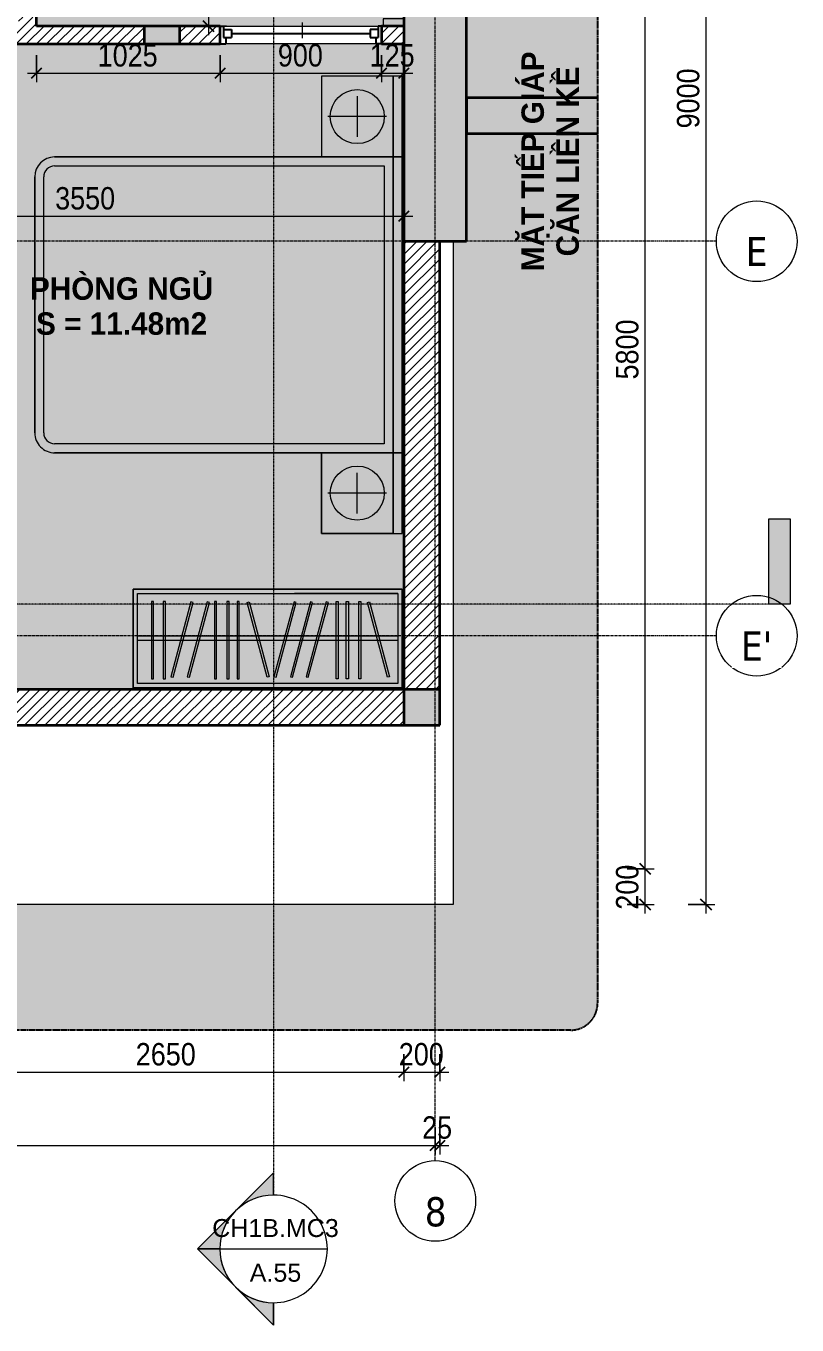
# Model space of a CAD drawing. Header units: millimetres. Extents: x 66631 to 260610, y 416 to 78637.
# Drawn here: x 75069 to 79372, y 33193 to 40437 of the extents above; entities that cross this region are included whole.
import ezdxf

# ---------------------------------------------------------------- set-up
doc = ezdxf.new("R2010")
doc.units = ezdxf.units.MM
for name, pattern in [('Dash - Tight', [4.5, 3, -1.5]), ('Dash Dot 3_16_', [7.9375, 4.7625, -1.5875, 0, -1.5875]), ('Grid Line', [22.225, 12.7, -3.175, 3.175, -3.175]), ('Hidden', [7.14375, 4.7625, -2.38125])]:
    doc.linetypes.add(name, pattern=pattern)
for name, color, linetype, lineweight in [('0-1', 7, 'Continuous', 5), ('A-ANNO-DIMS', 211, 'Continuous', 9), ('A-ANNO-DIMS-50', 211, 'Continuous', 9), ('A-DETL-GENF-1', 7, 'Continuous', 18), ('A-DETL-GENF-3', 92, 'Dash - Tight', 18), ('A-DETL-GENF-4', 92, 'Hidden', 25), ('A-DETL-GENF-5', 9, 'Continuous', 18), ('A-DETL-MEDM', 33, 'Continuous', 35), ('A-DETL-THIN', 151, 'Continuous', 18), ('A-FLOR', 192, 'Continuous', 18), ('A-GLAZ-1', 253, 'Continuous', 18), ('A-GLAZ-2', 10, 'Continuous', 25), ('A-GLAZ-IDEN', 152, 'Continuous', 9), ('A-WALL-2', 250, 'Continuous', 35), ('A-WALL-3', 7, 'Continuous', 18), ('A-WALL-5', 113, 'Continuous', 35), ('A-WALL-PATT-1', 9, 'Continuous', 18), ('A-WALL-PATT-2', 111, 'Continuous', 18), ('G-ANNO-SYMB', 111, 'Continuous', 9), ('G-ANNO-SYMB-1', 111, 'Dash Dot 3_16_', 18), ('G-ANNO-TEXT-1', 7, 'Continuous', 9), ('G-IMPT', 8, 'Continuous', 18), ('I-FURN-1', 253, 'Continuous', 18), ('M-EQPM', 50, 'Continuous', 18), ('S-COLS', 52, 'Continuous', 18), ('S-GRID-1', 1, 'Grid Line', 9), ('S-GRID-IDEN', 1, 'Continuous', 9)]:
    doc.layers.add(name, color=color, linetype=linetype, lineweight=lineweight)
doc.layers.add('A-DETL-GENF-2', color=7, linetype='Continuous', lineweight=18, transparency=0.2)
doc.styles.add('Arial', font='arial.ttf', dxfattribs={"height": 100})
doc.styles.add('Arial_B', font='arialbd.ttf', dxfattribs={"width": 0.95, "height": 125})
doc.styles.add('Tahoma_B', font='tahomabd.ttf', dxfattribs={"height": 162.5})
doc.styles.add('UTM Avo', font='', dxfattribs={"width": 0.9, "height": 125})
doc.styles.get('UTM Avo').set_extended_font_data('UTM Avo')
doc.dimstyles.new('1_Dim_chi_tiet_2_5', dxfattribs={"dimscale": 304.8, "dimtxt": 124.912619, "dimasz": 0.19685, "dimexe": 0.164042, "dimexo": 0.0625, "dimgap": 0.016404, "dimtad": 1, "dimdec": 0, "dimrnd": 5, "dimzin": 0, "dimdsep": 46, "dimtxsty": 'UTM Avo', "dimblk1": 'OBLIQUE', "dimblk2": 'OBLIQUE', "dimsah": 1, "dimcen": 0.09, "dimdle": 0.164042, "dimazin": 0, "dimtfac": 1, "dimtdec": 4, "dimtix": 1, "dimtmove": 0, "dimatfit": 3, "dimfxl": 0.328084, "dimfxlon": 1, "dimtvp": 1, "dimtolj": 1, "dimtzin": 0, "dimarcsym": 2})
pattern_1 = [(45, (0, 0), (-28.284271, 28.284271), [])]

# ---------------------------------------------------------------- blocks, each defined once
blk = doc.blocks.new('NCV_TKTC_KET CAU_rvt-1-TKCS_CĂN HỘ LOẠI 1B - MẶT BẰNG')
at = {"layer": 'S-COLS'}
for p, q in [((77527.6, 40037.4), (77527.6, 40536.9)), ((77527.6, 39236.9), (77527.6, 39837.4)), ((77377.6, 39236.9), (77452.6, 39236.9)), ((77452.6, 39236.9), (77527.6, 39236.9))]:
    blk.add_line(p, q, dxfattribs=at)
blk = doc.blocks.new('M_Fixed - 900 x 1400-553070-TKCS_CĂN HỘ LOẠI 1B - MẶT BẰNG')
at = {"layer": 'A-GLAZ-2'}
for p, q in [((-450, 63), (-431, 63)), ((-431, 63), (-431, 0)), ((-431, 44), (-387, 44)), ((-387, 44), (-387, 0)), ((-387, 22), (387, 22)), ((387, 44), (387, 0)), ((431, 44), (387, 44)), ((431, 63), (431, 0)), ((448.9, 63), (431, 63)), ((-450, -37), (-418, -37)), ((-431, 0), (-387, 0)), ((-418, 0), (-418, -37)), ((387, 0), (431, 0)), ((418, 0), (418, -37)), ((450, -37), (418, -37))]:
    blk.add_line(p, q, dxfattribs=at)
blk = doc.blocks.new('GIUONG NGU-2TAB-1600x2000 - GIUONG NGU-2TAB-1600x2000-842839-TKCS_CĂN HỘ LOẠI 1B - MẶT BẰNG')
at = {"layer": 'I-FURN-1'}
for p, q in [((458.5, 0), (8.5, 0)), ((8.5, 0), (8.5, -50)), ((458.5, -50), (458.5, 0)), ((2108.2, 0), (458.5, 0)), ((458.5, 0), (458.5, -50)), ((458.5, 0), (2108.2, 0)), ((2108.2, -50), (2108.2, 0)), ((458.5, -50), (8.5, -50)), ((8.5, -50), (8.5, -450.3)), ((8.5, -50), (458.5, -50)), ((458.5, -50), (8.5, -50)), ((8.5, -50), (8.5, -450.3)), ((458.5, -450.3), (458.5, -50)), ((2108.2, -50), (458.5, -50)), ((458.5, -50), (458.5, -1938.9)), ((458.5, -50), (2108.2, -50)), ((458.5, -1938.9), (458.5, -50)), ((458.5, -450.3), (458.5, -50)), ((458.5, -50), (2108.2, -50)), ((2558.2, 0), (2108.2, 0)), ((2108.2, 0), (2108.2, -50)), ((2558.2, -50), (2108.2, -50)), ((2108.2, -50), (2108.2, -450.3)), ((2108.2, -1938.9), (2108.2, -50)), ((2108.2, -50), (2558.2, -50)), ((2108.2, -50), (2558.2, -50)), ((2108.2, -450.3), (2108.2, -50)), ((2108.2, -50), (2108.2, -1938.9)), ((2558.2, -50), (2558.2, 0)), ((2558.2, -450.3), (2558.2, -50)), ((2558.2, -50), (2558.2, -450.3)), ((233.5, -86.8), (233.5, -413.5)), ((508.5, -100), (2058.2, -100)), ((508.5, -1938.9), (508.5, -100)), ((2058.2, -100), (2058.2, -1938.9)), ((2333.2, -86.8), (2333.2, -413.5)), ((120.2, -250.2), (346.8, -250.2)), ((2446.5, -250.2), (2219.8, -250.2)), ((8.5, -450.3), (458.5, -450.3)), ((8.5, -450.3), (458.5, -450.3)), ((2108.2, -450.3), (2558.2, -450.3)), ((2558.2, -450.3), (2108.2, -450.3)), ((1997.1, -2000), (569.6, -2000)), ((569.6, -2050), (1997.1, -2050)), ((1997.1, -2050), (569.6, -2050))]:
    blk.add_line(p, q, dxfattribs=at)
for centre in [(233.5, -250.2), (2333.2, -250.2)]:
    blk.add_circle(centre, 150.7, dxfattribs=at)
for centre, radius, start, end in [((569.6, -1938.9), 111.1, 180, 270), ((569.6, -1938.9), 111.1, 180, 270), ((569.6, -1938.9), 61.1, 180, 270), ((1997.1, -1938.9), 111.1, 270, 360), ((1997.1, -1938.9), 61.1, 270, 0), ((1997.1, -1938.9), 111.1, 270, 0)]:
    blk.add_arc(centre, radius, start, end, dxfattribs=at)
blk = doc.blocks.new('TU QUAN AO-SUITE ROOM_3 - TU QUAN AO-SUITE ROOM_3-842841-TKCS_CĂN HỘ LOẠI 1B - MẶT BẰNG')
at = {"layer": 'I-FURN-1'}
for p, q in [((0, 0), (-550, 0)), ((-550, 0), (-550, -1500)), ((-550, -1500), (-550, 0)), ((-550, 0), (0, 0)), ((0, -1500), (0, 0)), ((0, 0), (0, -1500)), ((-550, -24), (-550, -576)), ((-526, -24), (-24, -24)), ((-526, -1476), (-526, -24)), ((-526, -24), (-526, -600)), ((-478.3, -181.1), (-61.3, -69.4)), ((-287, -24), (-287, -576)), ((-263, -24), (-263, -576)), ((-61.3, -69.4), (-58.2, -80.9)), ((-24, -24), (-24, -1476)), ((-58.2, -80.9), (-475.2, -192.7)), ((-475.2, -192.7), (-478.3, -181.1)), ((-480.1, -229.7), (-50.1, -229.7)), ((-480.1, -241.7), (-480.1, -229.7)), ((-50.1, -241.7), (-480.1, -241.7)), ((-50.1, -229.7), (-50.1, -241.7)), ((-480.1, -299.2), (-50.1, -299.2)), ((-480.1, -311.2), (-480.1, -299.2)), ((-50.1, -311.2), (-480.1, -311.2)), ((-480.1, -356.4), (-50.1, -356.4)), ((-480.1, -368.4), (-480.1, -356.4)), ((-50.1, -299.2), (-50.1, -311.2)), ((-50.1, -356.4), (-50.1, -368.4)), ((-50.1, -368.4), (-480.1, -368.4)), ((-475.2, -411.5), (-478.3, -423.1)), ((-478.3, -423.1), (-61.3, -534.9)), ((-58.2, -523.3), (-475.2, -411.5)), ((-475.2, -500.3), (-478.3, -511.9)), ((-58.2, -612.1), (-475.2, -500.3)), ((-478.3, -511.9), (-61.3, -623.6)), ((-287, -576), (-287, -1476)), ((-263, -576), (-263, -1476)), ((-61.3, -534.9), (-58.2, -523.3)), ((-526, -1476), (-526, -600)), ((-475.2, -591.5), (-478.3, -603.1)), ((-478.3, -603.1), (-61.3, -714.9)), ((-58.2, -703.3), (-475.2, -591.5)), ((-61.3, -623.6), (-58.2, -612.1)), ((-61.3, -714.9), (-58.2, -703.3)), ((-478.3, -853.9), (-61.3, -742.1)), ((-58.2, -753.7), (-475.2, -865.5)), ((-61.3, -742.1), (-58.2, -753.7)), ((-475.2, -865.5), (-478.3, -853.9)), ((-480.1, -908.6), (-480.1, -920.6)), ((-480.1, -908.6), (-480.1, -920.6)), ((-50.1, -908.6), (-480.1, -908.6)), ((-480.1, -920.6), (-50.1, -920.6)), ((-50.1, -920.6), (-50.1, -908.6)), ((-480.1, -965.8), (-480.1, -977.8)), ((-480.1, -965.8), (-480.1, -977.8)), ((-50.1, -965.8), (-480.1, -965.8)), ((-480.1, -977.8), (-50.1, -977.8)), ((-50.1, -977.8), (-50.1, -965.8)), ((-480.1, -1035.3), (-480.1, -1047.3)), ((-480.1, -1035.3), (-480.1, -1047.3)), ((-50.1, -1035.3), (-480.1, -1035.3)), ((-480.1, -1047.3), (-50.1, -1047.3)), ((-475.2, -1075.3), (-478.3, -1086.9)), ((-58.2, -1187.1), (-475.2, -1075.3)), ((-50.1, -1047.3), (-50.1, -1035.3)), ((-478.3, -1086.9), (-61.3, -1198.6)), ((-475.2, -1166.5), (-478.3, -1178.1)), ((-478.3, -1178.1), (-61.3, -1289.9)), ((-58.2, -1278.3), (-475.2, -1166.5)), ((-61.3, -1198.6), (-58.2, -1187.1)), ((-61.3, -1289.9), (-58.2, -1278.3)), ((-480.1, -1320.5), (-480.1, -1332.5)), ((-480.1, -1320.5), (-480.1, -1332.5)), ((-50.1, -1320.5), (-480.1, -1320.5)), ((-480.1, -1332.5), (-50.1, -1332.5)), ((-50.1, -1332.5), (-50.1, -1320.5)), ((-480.1, -1386.9), (-480.1, -1398.9)), ((-480.1, -1386.9), (-480.1, -1398.9)), ((-50.1, -1386.9), (-480.1, -1386.9)), ((-480.1, -1398.9), (-50.1, -1398.9)), ((-50.1, -1398.9), (-50.1, -1386.9)), ((-550, -1500), (0, -1500)), ((0, -1500), (-550, -1500)), ((-24, -1476), (-526, -1476))]:
    blk.add_line(p, q, dxfattribs=at)
blk = doc.blocks.new('NCV_TKTC_TANG 1_rvt-1-TKCS_CĂN HỘ LOẠI 1B - MẶT BẰNG')
at = {"layer": 'A-WALL-PATT-1'}
h = blk.add_hatch(dxfattribs=at)
h.set_pattern_fill('FP_1', color=256, style=0, pattern_type=2)
h.set_pattern_definition(pattern_1)
h.paths.add_polyline_path([(75127.6, 40436.9), (75127.6, 40486.9), (75027.6, 40486.9), (75027.6, 40436.9)])
h.paths.add_polyline_path([(75027.6, 41386.9), (75127.6, 41386.9), (75127.6, 41436.9), (75027.6, 41436.9), (75027.6, 41422.7)])
h = blk.add_hatch(dxfattribs=at)
h.set_pattern_fill('FP_1', color=256, style=0, pattern_type=2)
h.set_pattern_definition(pattern_1)
h.paths.add_polyline_path([(77077.6, 40336.9), (77177.6, 40336.9), (77177.6, 40436.9), (77052.6, 40436.9), (77052.6, 40336.9), (77076.1, 40336.9)])
h.paths.add_polyline_path([(76152.6, 40336.9), (76152.6, 40436.9), (75927.9, 40436.9), (75927.9, 40336.9)])
h.paths.add_polyline_path([(73627.6, 40336.9), (73727.6, 40336.9), (73727.6, 40436.9), (73477.6, 40436.9), (73477.6, 40336.9), (73527.6, 40336.9)])
h.paths.add_polyline_path([(75127.6, 40336.9), (75727.9, 40336.9), (75727.9, 40436.9), (74627.6, 40436.9), (74627.6, 40336.9), (75047.6, 40336.9)])
h.paths.add_polyline_path([(72504.5, 40336.9), (72677.6, 40336.9), (72677.6, 40436.9), (72427.6, 40436.9), (72427.6, 40336.9)])
at = {"layer": 'A-WALL-2'}
for p, q in [((75127.6, 40436.9), (75127.6, 40486.9)), ((75727.9, 40436.9), (75127.6, 40436.9)), ((76152.6, 40436.9), (75927.9, 40436.9)), ((76152.6, 40336.9), (76152.6, 40436.9)), ((77177.6, 40436.9), (77052.6, 40436.9)), ((77052.6, 40436.9), (77052.6, 40336.9)), ((74627.6, 40336.9), (75727.9, 40336.9)), ((75927.9, 40336.9), (76152.6, 40336.9)), ((77052.6, 40336.9), (77177.6, 40336.9))]:
    blk.add_line(p, q, dxfattribs=at)
at = {"layer": 'A-WALL-3'}
for p, q in [((76152.6, 40436.9), (77052.6, 40436.9)), ((77052.6, 40336.9), (76152.6, 40336.9))]:
    blk.add_line(p, q, dxfattribs=at)
at = {"layer": 'A-GLAZ-1'}
blk.add_blockref('M_Fixed - 900 x 1400-553070-TKCS_CĂN HỘ LOẠI 1B - MẶT BẰNG', (76602.6, 40373.9), dxfattribs=at)
at = {"layer": 'I-FURN-1'}
for name, p, rotation in [('GIUONG NGU-2TAB-1600x2000 - GIUONG NGU-2TAB-1600x2000-842839-TKCS_CĂN HỘ LOẠI 1B - MẶT BẰNG', (77167.6, 40165.4), 269.9999999999999), ('TU QUAN AO-SUITE ROOM_3 - TU QUAN AO-SUITE ROOM_3-842841-TKCS_CĂN HỘ LOẠI 1B - MẶT BẰNG', (77167.6, 36746.9), 269.9999999999993)]:
    blk.add_blockref(name, p, dxfattribs=dict(at, rotation=rotation))
blk = doc.blocks.new('TKTC_XREF_251221_MB TANG 1 - TKTC_XREF_260130_MB TANG 1_dwg-4202109-TKCS_CĂN HỘ LOẠI 1B - MẶT BẰNG')
at = {"layer": 'G-IMPT', "flags": 128}
blk.add_lwpolyline([(-125974.1, -360869.7), (-126089.9, -360869.7), (-126089.9, -360909.6), (-125974.1, -360909.6)], dxfattribs=at)
blk = doc.blocks.new('TKTC_XREF_251221_MB TANG 1 - TKTC_XREF_251221_MB TANG 1-2038492-TKCS_CĂN HỘ LOẠI 1B - MẶT BẰNG')
blk.add_blockref('TKTC_XREF_251221_MB TANG 1 - TKTC_XREF_260130_MB TANG 1_dwg-4202109-TKCS_CĂN HỘ LOẠI 1B - MẶT BẰNG', (169499.1, 384109.7))
blk = doc.blocks.new('BORDER VIEW - BORDER VIEW-2574538-TKCS_CĂN HỘ LOẠI 1B - MẶT BẰNG')
at = {"layer": 'A-DETL-GENF-4'}
for p, q in [((9906, 11530.1), (9906, 150)), ((9756, 0), (150, 0))]:
    blk.add_line(p, q, dxfattribs=at)
blk.add_arc((9756, 150), 150, 270, 0, dxfattribs=at)
blk = doc.blocks.new('Grid - M_Grid Head - Circle-353313-TKCS_CĂN HỘ LOẠI 1B - MẶT BẰNG')
at = {"layer": 'S-GRID-IDEN'}
blk.add_circle((0, 0), 4.5, dxfattribs=at)
blk = doc.blocks.new('DIMBLOCK3-TKCS_CĂN HỘ LOẠI 1B - MẶT BẰNG')
at = {"layer": 'A-ANNO-DIMS-50'}
for p, q in [((73627.6, 39476.4), (73627.6, 39326.4)), ((73627.6, 39376.4), (73627.6, 39476.4)), ((77177.6, 39476.4), (77177.6, 39326.4)), ((77177.6, 39376.4), (77177.6, 39476.4)), ((73577.6, 39376.4), (77227.6, 39376.4))]:
    blk.add_line(p, q, dxfattribs=at)
at = {"layer": 'A-ANNO-DIMS-50', "lineweight": 25}
for p, q in [((73627.6, 39376.4), (73597.6, 39346.4)), ((73627.6, 39376.4), (73657.6, 39406.4)), ((77177.6, 39376.4), (77147.6, 39346.4)), ((77177.6, 39376.4), (77207.6, 39406.4))]:
    blk.add_line(p, q, dxfattribs=at)
at = {"layer": 'A-ANNO-DIMS-50', "color": 0, "insert": (75231.4, 39538.8), "char_height": 125, "width": 410.824, "attachment_point": 1, "line_spacing_factor": 1.110334, "style": 'UTM Avo'}
blk.add_mtext('3550', dxfattribs=at)
blk = doc.blocks.new('_Oblique')
at = {"color": 0, "linetype": 'ByBlock', "lineweight": -2}
blk.add_line((-0.5, -0.5), (0.5, 0.5), dxfattribs=at)
blk = doc.blocks.new('DIMBLOCK14-TKCS_CĂN HỘ LOẠI 1B - MẶT BẰNG')
at = {"layer": 'A-ANNO-DIMS-50'}
for p, q in [((76087.8, 41586.9), (76087.8, 40386.9)), ((76187.8, 41536.9), (76037.8, 41536.9)), ((76087.8, 41536.9), (76187.8, 41536.9)), ((76187.8, 40436.9), (76037.8, 40436.9)), ((76087.8, 40436.9), (76187.8, 40436.9))]:
    blk.add_line(p, q, dxfattribs=at)
at = {"layer": 'A-ANNO-DIMS-50', "lineweight": 25}
for p, q in [((76087.8, 41536.9), (76057.8, 41566.9)), ((76087.8, 41536.9), (76117.8, 41506.9)), ((76087.8, 40436.9), (76057.8, 40466.9)), ((76087.8, 40436.9), (76117.8, 40406.9))]:
    blk.add_line(p, q, dxfattribs=at)
at = {"layer": 'A-ANNO-DIMS-50', "color": 0, "insert": (75925.4, 40815.8), "char_height": 125, "width": 410.824, "attachment_point": 1, "rotation": 90, "line_spacing_factor": 1.110334, "style": 'UTM Avo'}
blk.add_mtext('1100', dxfattribs=at)
blk = doc.blocks.new('DIMBLOCK32-TKCS_CĂN HỘ LOẠI 1B - MẶT BẰNG')
at = {"layer": 'A-ANNO-DIMS-50'}
for p, q in [((78423.6, 35737.4), (78573.6, 35737.4)), ((78523.6, 35737.4), (78423.6, 35737.4)), ((78523.6, 35487.4), (78523.6, 35737.4)), ((78423.6, 35537.4), (78573.6, 35537.4)), ((78523.6, 35537.4), (78423.6, 35537.4))]:
    blk.add_line(p, q, dxfattribs=at)
at = {"layer": 'A-ANNO-DIMS-50', "lineweight": 25}
for p, q in [((78523.6, 35737.4), (78493.6, 35767.4)), ((78523.6, 35737.4), (78553.6, 35707.4)), ((78523.6, 35537.4), (78493.6, 35567.4)), ((78523.6, 35537.4), (78553.6, 35507.4))]:
    blk.add_line(p, q, dxfattribs=at)
at = {"layer": 'A-ANNO-DIMS-50', "color": 0, "insert": (78361.2, 35509), "char_height": 125, "width": 308.118, "attachment_point": 1, "rotation": 90, "line_spacing_factor": 1.110334, "style": 'UTM Avo'}
blk.add_mtext('200', dxfattribs=at)
blk = doc.blocks.new('DIMBLOCK33-TKCS_CĂN HỘ LOẠI 1B - MẶT BẰNG')
at = {"layer": 'A-ANNO-DIMS-50'}
for p, q in [((78423.6, 41536.9), (78573.6, 41536.9)), ((78523.6, 41536.9), (78423.6, 41536.9)), ((78523.6, 35737.4), (78523.6, 41536.9)), ((78423.6, 35737.4), (78573.6, 35737.4)), ((78523.6, 35737.4), (78423.6, 35737.4))]:
    blk.add_line(p, q, dxfattribs=at)
at = {"layer": 'A-ANNO-DIMS-50', "lineweight": 25}
for p, q in [((78523.6, 41536.9), (78493.6, 41566.9)), ((78523.6, 41536.9), (78553.6, 41506.9)), ((78523.6, 35737.4), (78493.6, 35767.4)), ((78523.6, 35737.4), (78553.6, 35707.4))]:
    blk.add_line(p, q, dxfattribs=at)
at = {"layer": 'A-ANNO-DIMS-50', "color": 0, "insert": (78361.2, 38466), "char_height": 125, "width": 410.824, "attachment_point": 1, "rotation": 90, "line_spacing_factor": 1.110334, "style": 'UTM Avo'}
blk.add_mtext('5800', dxfattribs=at)
blk = doc.blocks.new('DIMBLOCK38-TKCS_CĂN HỘ LOẠI 1B - MẶT BẰNG')
at = {"layer": 'A-ANNO-DIMS-50'}
for p, q in [((69152.6, 34294.4), (69152.6, 34144.4)), ((69152.6, 34194.4), (69152.6, 34294.4)), ((77352.6, 34294.4), (77352.6, 34144.4)), ((77352.6, 34194.4), (77352.6, 34294.4)), ((69152.6, 34194.4), (77352.6, 34194.4))]:
    blk.add_line(p, q, dxfattribs=at)
at = {"layer": 'A-ANNO-DIMS-50', "lineweight": 25}
for p, q in [((69152.6, 34194.4), (69122.6, 34164.4)), ((69152.6, 34194.4), (69182.6, 34224.4)), ((77352.6, 34194.4), (77322.6, 34164.4)), ((77352.6, 34194.4), (77382.6, 34224.4))]:
    blk.add_line(p, q, dxfattribs=at)
at = {"layer": 'A-ANNO-DIMS-50', "color": 0, "insert": (73081.4, 34356.8), "char_height": 125, "width": 410.824, "attachment_point": 1, "line_spacing_factor": 1.110334, "style": 'UTM Avo'}
blk.add_mtext('8200', dxfattribs=at)
blk = doc.blocks.new('DIMBLOCK39-TKCS_CĂN HỘ LOẠI 1B - MẶT BẰNG')
at = {"layer": 'A-ANNO-DIMS-50'}
for p, q in [((77352.6, 34294.4), (77352.6, 34144.4)), ((77352.6, 34194.4), (77352.6, 34294.4)), ((77377.6, 34294.4), (77377.6, 34144.4)), ((77377.6, 34194.4), (77377.6, 34294.4)), ((77352.6, 34194.4), (77427.6, 34194.4))]:
    blk.add_line(p, q, dxfattribs=at)
at = {"layer": 'A-ANNO-DIMS-50', "lineweight": 25}
for p, q in [((77352.6, 34194.4), (77322.6, 34164.4)), ((77377.6, 34194.4), (77347.6, 34164.4)), ((77352.6, 34194.4), (77382.6, 34224.4)), ((77377.6, 34194.4), (77407.6, 34224.4))]:
    blk.add_line(p, q, dxfattribs=at)
at = {"layer": 'A-ANNO-DIMS-50', "color": 0, "insert": (77279.5, 34356.8), "char_height": 125, "width": 205.412, "attachment_point": 1, "line_spacing_factor": 1.110334, "style": 'UTM Avo'}
blk.add_mtext('25', dxfattribs=at)
blk = doc.blocks.new('DIMBLOCK45-TKCS_CĂN HỘ LOẠI 1B - MẶT BẰNG')
at = {"layer": 'A-ANNO-DIMS-50'}
for p, q in [((74527.6, 34703.1), (74527.6, 34553.1)), ((74527.6, 34603.1), (74527.6, 34703.1)), ((77177.6, 34703.1), (77177.6, 34553.1)), ((77177.6, 34603.1), (77177.6, 34703.1)), ((74527.6, 34603.1), (77177.6, 34603.1))]:
    blk.add_line(p, q, dxfattribs=at)
at = {"layer": 'A-ANNO-DIMS-50', "lineweight": 25}
for p, q in [((74527.6, 34603.1), (74557.6, 34633.1)), ((77177.6, 34603.1), (77207.6, 34633.1)), ((74527.6, 34603.1), (74497.6, 34573.1)), ((77177.6, 34603.1), (77147.6, 34573.1))]:
    blk.add_line(p, q, dxfattribs=at)
at = {"layer": 'A-ANNO-DIMS-50', "color": 0, "insert": (75681.4, 34765.5), "char_height": 125, "width": 410.824, "attachment_point": 1, "line_spacing_factor": 1.110334, "style": 'UTM Avo'}
blk.add_mtext('2650', dxfattribs=at)
blk = doc.blocks.new('DIMBLOCK46-TKCS_CĂN HỘ LOẠI 1B - MẶT BẰNG')
at = {"layer": 'A-ANNO-DIMS-50'}
for p, q in [((77177.6, 34703.1), (77177.6, 34553.1)), ((77177.6, 34603.1), (77177.6, 34703.1)), ((77377.6, 34703.1), (77377.6, 34553.1)), ((77377.6, 34603.1), (77377.6, 34703.1)), ((77177.6, 34603.1), (77427.6, 34603.1))]:
    blk.add_line(p, q, dxfattribs=at)
at = {"layer": 'A-ANNO-DIMS-50', "lineweight": 25}
for p, q in [((77177.6, 34603.1), (77207.6, 34633.1)), ((77377.6, 34603.1), (77407.6, 34633.1)), ((77177.6, 34603.1), (77147.6, 34573.1)), ((77377.6, 34603.1), (77347.6, 34573.1))]:
    blk.add_line(p, q, dxfattribs=at)
at = {"layer": 'A-ANNO-DIMS-50', "color": 0, "insert": (77149.2, 34765.5), "char_height": 125, "width": 308.118, "attachment_point": 1, "line_spacing_factor": 1.110334, "style": 'UTM Avo'}
blk.add_mtext('200', dxfattribs=at)
blk = doc.blocks.new('DIMBLOCK47-TKCS_CĂN HỘ LOẠI 1B - MẶT BẰNG')
at = {"layer": 'A-ANNO-DIMS-50', "lineweight": 25}
for p, q in [((78863.6, 44536.9), (78833.6, 44566.9)), ((78863.6, 44536.9), (78893.6, 44506.9)), ((78863.6, 35537.4), (78833.6, 35567.4)), ((78863.6, 35537.4), (78893.6, 35507.4))]:
    blk.add_line(p, q, dxfattribs=at)
at = {"layer": 'A-ANNO-DIMS-50'}
for p, q in [((78863.6, 35487.4), (78863.6, 44586.9)), ((78763.6, 44536.9), (78913.6, 44536.9)), ((78863.6, 44536.9), (78763.6, 44536.9)), ((78763.6, 35537.4), (78913.6, 35537.4)), ((78863.6, 35537.4), (78763.6, 35537.4))]:
    blk.add_line(p, q, dxfattribs=at)
at = {"layer": 'A-ANNO-DIMS-50', "color": 0, "insert": (78701.2, 39866), "char_height": 125, "width": 410.824, "attachment_point": 1, "rotation": 90, "line_spacing_factor": 1.110334, "style": 'UTM Avo'}
blk.add_mtext('9000', dxfattribs=at)
blk = doc.blocks.new('Section - M_Section Head - Filled-352373-TKCS_CĂN HỘ LOẠI 1B - MẶT BẰNG')
at = {"layer": 'G-ANNO-SYMB'}
h = blk.add_hatch(color=256, dxfattribs=at)
edge = h.paths.add_edge_path()
edge.add_line((-6, 8.49), (-6, 6))
edge.add_arc((-6, 0), 6, 90, 135)
edge.add_line((-10.24, 4.24), (-6, 8.49))
h = blk.add_hatch(color=256, dxfattribs=at)
edge = h.paths.add_edge_path()
edge.add_line((-6, 8.49), (-1.76, 4.24))
edge.add_arc((-6, 0), 6, 45, 90)
edge.add_line((-6, 6), (-6, 8.49))
h = blk.add_hatch(color=256, dxfattribs=at)
edge = h.paths.add_edge_path()
edge.add_line((-14.49, 0), (-10.24, 4.24))
edge.add_arc((-6, 0), 6, 135, 180)
edge.add_line((-12, 0), (-14.49, 0))
h = blk.add_hatch(color=256, dxfattribs=at)
edge = h.paths.add_edge_path()
edge.add_line((2.49, 0), (0, 0))
edge.add_arc((-6, 0), 6, 360, 405)
edge.add_line((-1.76, 4.24), (2.49, 0))
for p, q in [((-6, 8.49), (-14.49, 0)), ((-6, 8.49), (-10.24, 4.24)), ((-6, 8.49), (2.49, 0)), ((-6, 6), (-6, 8.49)), ((-6, 8.49), (-6, 6)), ((-1.76, 4.24), (-6, 8.49)), ((-10.24, 4.24), (-14.49, 0)), ((2.49, 0), (-1.76, 4.24)), ((-14.49, 0), (-12, 0)), ((0, 0), (2.49, 0)), ((-12, 0), (-14.49, 0)), ((0, 0), (2.49, 0))]:
    blk.add_line(p, q, dxfattribs=at)
for start, end in [(360, 180), (90, 135), (45, 90), (135, 180), (360, 45), (180, 360)]:
    blk.add_arc((-6, 0), 6, start, end, dxfattribs=at)
blk = doc.blocks.new('Section - 3_32_ x 3_8_-4701953-TKCS_CĂN HỘ LOẠI 1B - MẶT BẰNG')
at = {"layer": 'G-ANNO-SYMB'}
blk.add_hatch(color=256, dxfattribs=at).paths.add_polyline_path([(0, 9.525), (0, 0), (-2.38125, 0), (-2.38125, 9.525)])
for p, q in [((0, 9.525), (-2.38125, 9.525)), ((-2.38125, 9.525), (-2.38125, 0)), ((0, 0), (0, 9.525)), ((-2.38125, 0), (0, 0))]:
    blk.add_line(p, q, dxfattribs=at)
blk = doc.blocks.new('DIMBLOCK51-TKCS_CĂN HỘ LOẠI 1B - MẶT BẰNG')
at = {"layer": 'A-ANNO-DIMS-50'}
for p, q in [((75127.6, 40273.8), (75127.6, 40123.8)), ((75127.6, 40173.8), (75127.6, 40273.8)), ((76152.6, 40273.8), (76152.6, 40123.8)), ((76152.6, 40173.8), (76152.6, 40273.8)), ((75077.6, 40173.8), (76152.6, 40173.8))]:
    blk.add_line(p, q, dxfattribs=at)
at = {"layer": 'A-ANNO-DIMS-50', "lineweight": 25}
for p, q in [((75127.6, 40173.8), (75097.6, 40143.8)), ((75127.6, 40173.8), (75157.6, 40203.8)), ((76152.6, 40173.8), (76122.6, 40143.8)), ((76152.6, 40173.8), (76182.6, 40203.8))]:
    blk.add_line(p, q, dxfattribs=at)
at = {"layer": 'A-ANNO-DIMS-50', "color": 0, "insert": (75468.9, 40336.2), "char_height": 125, "width": 410.824, "attachment_point": 1, "line_spacing_factor": 1.110334, "style": 'UTM Avo'}
blk.add_mtext('1025', dxfattribs=at)
blk = doc.blocks.new('DIMBLOCK52-TKCS_CĂN HỘ LOẠI 1B - MẶT BẰNG')
at = {"layer": 'A-ANNO-DIMS-50'}
for p, q in [((76152.6, 40273.8), (76152.6, 40123.8)), ((76152.6, 40173.8), (76152.6, 40273.8)), ((77052.6, 40273.8), (77052.6, 40123.8)), ((77052.6, 40173.8), (77052.6, 40273.8)), ((76152.6, 40173.8), (77052.6, 40173.8))]:
    blk.add_line(p, q, dxfattribs=at)
at = {"layer": 'A-ANNO-DIMS-50', "lineweight": 25}
for p, q in [((76152.6, 40173.8), (76122.6, 40143.8)), ((76152.6, 40173.8), (76182.6, 40203.8)), ((77052.6, 40173.8), (77022.6, 40143.8)), ((77052.6, 40173.8), (77082.6, 40203.8))]:
    blk.add_line(p, q, dxfattribs=at)
at = {"layer": 'A-ANNO-DIMS-50', "color": 0, "insert": (76474.2, 40336.2), "char_height": 125, "width": 308.118, "attachment_point": 1, "line_spacing_factor": 1.110334, "style": 'UTM Avo'}
blk.add_mtext('900', dxfattribs=at)
blk = doc.blocks.new('DIMBLOCK53-TKCS_CĂN HỘ LOẠI 1B - MẶT BẰNG')
at = {"layer": 'A-ANNO-DIMS-50'}
for p, q in [((77052.6, 40273.8), (77052.6, 40123.8)), ((77052.6, 40173.8), (77052.6, 40273.8)), ((77177.6, 40273.8), (77177.6, 40123.8)), ((77177.6, 40173.8), (77177.6, 40273.8)), ((77052.6, 40173.8), (77227.6, 40173.8))]:
    blk.add_line(p, q, dxfattribs=at)
at = {"layer": 'A-ANNO-DIMS-50', "lineweight": 25}
for p, q in [((77052.6, 40173.8), (77022.6, 40143.8)), ((77052.6, 40173.8), (77082.6, 40203.8)), ((77177.6, 40173.8), (77147.6, 40143.8)), ((77177.6, 40173.8), (77207.6, 40203.8))]:
    blk.add_line(p, q, dxfattribs=at)
at = {"layer": 'A-ANNO-DIMS-50', "color": 0, "insert": (76986.7, 40336.2), "char_height": 125, "width": 308.118, "attachment_point": 1, "line_spacing_factor": 1.110334, "style": 'UTM Avo'}
blk.add_mtext('125', dxfattribs=at)

msp = doc.modelspace()

# ---------------------------------------------------------------- hatches: boundary and pattern name
at = {"layer": 'A-DETL-GENF-1'}
h = msp.add_hatch(color=256, dxfattribs=at)
h.paths.add_polyline_path([(75927.6, 40436.9), (77177.6, 40436.9), (77177.6, 41536.9), (75927.9, 41536.9), (75927.6, 41436.9), (75127.6, 41436.9), (75127.6, 40436.9), (75795.2, 40436.9)])
h.paths.add_polyline_path([(77167.6, 40528.3), (77167.6, 40533.4), (77168.2, 40528.3)])
msp.add_hatch(color=256, dxfattribs=at).paths.add_polyline_path([(74627.6, 36737.8), (77177.6, 36737.8), (77177.6, 40336.9), (73627.6, 40336.9), (73627.6, 38036.9), (74627.6, 38036.9), (74627.6, 37607.1)])
at = {"layer": 'A-DETL-GENF-2'}
h = msp.add_hatch(color=256, dxfattribs=at)
h.paths.add_polyline_path([(73233.5, 34837.4), (78108.6, 34837.4), (78147.4, 34842.5), (78183.6, 34857.5), (78214.7, 34881.3), (78238.5, 34912.4), (78253.5, 34948.5), (78258.6, 34987.4), (78258.6, 46367.4), (78253.5, 46406.3), (78238.5, 46442.4), (78214.7, 46473.5), (78183.6, 46497.4), (78147.4, 46512.3), (78108.6, 46517.4), (68502.6, 46517.4), (68463.7, 46512.3), (68427.6, 46497.4), (68396.5, 46473.5), (68372.7, 46442.4), (68357.7, 46406.3), (68352.6, 46367.4), (68352.6, 34987.4), (68357.7, 34948.5), (68372.7, 34912.4), (68396.5, 34881.3), (68427.6, 34857.5), (68463.7, 34842.5), (68502.6, 34837.4), (73207.6, 34837.4)])
h.paths.add_polyline_path([(69052.6, 35537.4), (69052.6, 35537.4), (69052.6, 39236.9), (68952.6, 39237.4), (68952.6, 40536.9), (69052.6, 40536.9), (69052.6, 43836.9), (68977.6, 43837.4), (68977.6, 44537), (69052.6, 44537.4), (69052.6, 45737.4), (72452.6, 45736.9), (72452.6, 44537.4), (75927.6, 44536.9), (75927.6, 41687.4), (77252.6, 41687.4), (77252.6, 43836.9), (77177.6, 43837), (77177.6, 44536.9), (77527.6, 44536.8), (77527.6, 43836.9), (77452.6, 43836.9), (77452.6, 40536.9), (77527.6, 40536.9), (77527.6, 39236.9), (77452.6, 39236.9), (77452.6, 35537.4), (69252.6, 35537.4)])
at = {"layer": 'A-DETL-GENF-5'}
h = msp.add_hatch(dxfattribs=at)
h.set_pattern_fill('FP_3', color=256, style=0, pattern_type=2)
h.set_pattern_definition([(50, (0, 0), (364.3679, -31.8783), [38.1, -419.1]), (355, (0, 0), (-70.4859, 382.1133), [30.48, -335.28]), (100.451, (30.36, -2.66), (293.885, 350.2334), [32.38, -356.18]), (46.184, (0, 101.6), (542.1585, -84.0858), [57.15, -628.65]), (96.636, (45.2, 94.6), (474.805, 494.8554), [48.57, -534.27]), (351.184, (0, 101.6), (474.8102, 494.85), [45.72, -502.92]), (21, (50.8, 76.2), (303.2285, -204.5305), [38.1, -419.1]), (326, (50.8, 76.2), (123.6039, 368.376), [30.48, -335.28]), (71.451, (76.07, 59.16), (426.8341, 163.8427), [32.38, -356.18]), (37.5, (0, 0), (6.17665, 169.11015), [3.353, -327.863, 3.353, -337.007, -336.55]), (37.5, (0, 0), (6.17665, 169.11015), [-671.576, 3.353, -333.197]), (7.5, (0, 0), (133.63888, 200.3615), [3.353, -190.703, 3.353, -320.243, -128.27]), (7.5, (0, 0), (133.63888, 200.3615), [-517.652, 3.353, -124.917]), (327.5, (-113.28, 0), (271.18182, -11.45836), [3.353, -123.647, 3.353, -392.887, -525.78]), (327.5, (-113.28, 0), (271.18182, -11.45836), [-523.24, 3.353, -522.427]), (317.5, (-164.08, 0), (296.2585, 50.85285), [3.353, -161.747, 3.353, -259.791, -373.38]), (317.5, (-164.08, 0), (296.2585, 50.85285), [-428.244, 3.353, -370.027]), (45, (0, 0), (-125.7236, 125.7236), []), (45, (0, 190.5), (-125.7236, 125.7236), [])])
h.paths.add_polyline_path([(69052.6, 35537.4), (69252.6, 35537.4), (69252.6, 35737.4), (69052.6, 35736.9), (69052.6, 35537.4)])
h.paths.add_polyline_path([(73277.6, 36537.8), (73277.6, 36736.9), (73077.6, 36736.9), (73077.6, 36537.8), (73233.5, 36537.8)])
h.paths.add_polyline_path([(77177.6, 36537.8), (77377.6, 36537.8), (77377.6, 36737.8), (77177.6, 36737.8), (77177.6, 36726.8)])
h.paths.add_polyline_path([(72319.9, 37936.9), (72427.6, 37936.9), (72427.6, 38036.9), (72227.6, 38036.9), (72227.6, 37936.9)])
h.paths.add_polyline_path([(77452.6, 39236.9), (77527.6, 39236.9), (77527.6, 40535.7), (77177.6, 40535.7), (77177.6, 39236.9), (77377.6, 39236.9)])
h.paths.add_polyline_path([(68977.6, 39237.4), (69352.6, 39237.4), (69352.6, 40536.9), (68952.6, 40536.9), (68952.6, 39237.4)])
h.paths.add_polyline_path([(75927.9, 40336.9), (75927.6, 40436.9), (75727.9, 40436.9), (75727.9, 40336.9), (75927.6, 40336.9)])
h.paths.add_polyline_path([(72231.7, 40336.9), (72427.6, 40336.9), (72427.6, 40436.9), (72227.6, 40436.9), (72227.6, 40336.9)])
h.paths.add_polyline_path([(75869.6, 41436.9), (75927.6, 41436.9), (75927.6, 41536.9), (75727.9, 41536.9), (75727.9, 41436.9), (75827.6, 41436.9)])
h.paths.add_polyline_path([(72427.6, 41436.9), (72427.6, 41536.9), (72227.6, 41536.9), (72227.6, 41436.9), (72327.6, 41436.9)])
h.paths.add_polyline_path([(77177.6, 43836.9), (77527.6, 43836.9), (77527.6, 44536.9), (77177.6, 44536.9), (77177.6, 43837)])
h.paths.add_polyline_path([(69329.2, 43837.4), (69329.2, 44536.9), (68977.6, 44536.9), (68978, 43837.4), (69327.6, 43837.4)])
h.paths.add_polyline_path([(75927.6, 44336.9), (75927.6, 44537.4), (75727.6, 44536.9), (75727.6, 44336.9), (75827.6, 44336.9)])
h.paths.add_polyline_path([(72327.6, 44337.4), (72452.6, 44337.4), (72452.6, 44536.9), (72252.6, 44536.9), (72252.6, 44337.4)])
h.paths.add_polyline_path([(72252.6, 45536.9), (72452.6, 45536.9), (72452.6, 45736.1), (72252.6, 45736.1), (72252.6, 45637.4)])
h.paths.add_polyline_path([(69252.6, 45537.4), (69252.6, 45737.4), (69052.6, 45736.9), (69052.6, 45537.4), (69230.2, 45537.4)])
at = {"layer": 'A-WALL-PATT-2'}
h = msp.add_hatch(dxfattribs=at)
h.set_pattern_fill('FP_1', color=256, style=0, pattern_type=2)
h.set_pattern_definition(pattern_1)
h.paths.add_polyline_path([(77177.6, 36737.8), (77377.6, 36737.8), (77377.6, 39236.9), (77177.6, 39236.9), (77177.6, 37607.1)])
h = msp.add_hatch(dxfattribs=at)
h.set_pattern_fill('FP_1', color=256, style=0, pattern_type=2)
h.set_pattern_definition(pattern_1)
h.paths.add_polyline_path([(75795.2, 36537.8), (77177.6, 36537.8), (77177.6, 36737.8), (73277.6, 36737.8), (73277.6, 36537.8), (74627.6, 36537.8)])
h.paths.add_polyline_path([(69268.6, 36537.8), (70987.6, 36537.8), (70987.6, 36737.8), (69252.6, 36737.8), (69252.6, 36537.8)])
h.paths.add_polyline_path([(73077.6, 36537.8), (73077.6, 36737.8), (72077.6, 36737.8), (72077.6, 36537.8), (72913.2, 36537.8)])

# ---------------------------------------------------------------- linework, layer by layer
at = {"layer": 'A-DETL-MEDM'}
for p, q in [((77177.6, 40535.7), (77177.6, 39236.9)), ((77527.6, 39236.9), (77527.6, 40535.7)), ((75927.9, 40436.9), (75727.9, 40436.9)), ((75727.9, 40436.9), (75727.9, 40336.9)), ((75927.9, 40336.9), (75927.9, 40436.9)), ((75727.9, 40336.9), (75927.9, 40336.9)), ((77177.6, 39236.9), (77527.6, 39236.9)), ((77177.6, 36737.8), (77177.6, 36537.8)), ((77377.6, 36737.8), (77177.6, 36737.8)), ((77377.6, 36537.8), (77377.6, 36737.8)), ((77177.6, 36537.8), (77377.6, 36537.8))]:
    msp.add_line(p, q, dxfattribs=at)
at = {"layer": 'A-DETL-THIN'}
for p, q in [((75127.6, 41436.9), (75127.6, 40436.9)), ((75127.6, 40436.9), (75727.9, 40436.9)), ((75927.9, 40436.9), (77177.6, 40436.9)), ((75727.9, 40336.9), (73627.6, 40336.9)), ((77177.6, 40336.9), (75927.9, 40336.9)), ((77177.6, 36737.8), (77177.6, 39236.9)), ((77452.6, 39236.9), (77452.6, 35537.4)), ((74627.6, 36737.8), (77177.6, 36737.8)), ((77452.6, 35537.4), (69252.6, 35537.4))]:
    msp.add_line(p, q, dxfattribs=at)
at = {"layer": 'A-FLOR'}
for p, q in [((77527.5, 39235.7), (77377.6, 39235.7)), ((77527.6, 39236.9), (77527.6, 39235.7))]:
    msp.add_line(p, q, dxfattribs=at)
at = {"layer": 'A-GLAZ-IDEN'}
msp.add_line((76611.7, 40370), (76611.7, 40457.1), dxfattribs=at)
at = {"layer": 'A-WALL-5'}
for p, q in [((78258.6, 40037.4), (77527.6, 40037.4)), ((77527.6, 40037.4), (77527.6, 39837.4)), ((77527.6, 39837.4), (78258.6, 39837.4)), ((77177.6, 39236.9), (77177.6, 36737.8)), ((77377.6, 36737.8), (77377.6, 39236.9)), ((77177.6, 36737.8), (73277.6, 36737.8)), ((73277.6, 36537.8), (77177.6, 36537.8))]:
    msp.add_line(p, q, dxfattribs=at)
at = {"layer": 'G-ANNO-SYMB'}
msp.add_line((76150.4, 33617.1), (76750.4, 33617.1), dxfattribs=at)
at = {"layer": 'G-ANNO-SYMB-1'}
for p, q in [((76450.4, 47337.3), (76450.4, 33917.1)), ((79214.3, 37212.9), (67354.8, 37212.9))]:
    msp.add_line(p, q, dxfattribs=at)
at = {"layer": 'S-GRID-1'}
for p, q in [((77352.6, 35360.2), (77352.6, 46074.8)), ((77671.5, 39236.9), (68826.8, 39236.9)), ((78921.5, 39236.9), (77671.5, 39236.9)), ((77671.5, 37036.9), (68826.8, 37036.9)), ((78921.5, 37036.9), (77671.5, 37036.9)), ((77352.6, 34110.2), (77352.6, 35360.2))]:
    msp.add_line(p, q, dxfattribs=at)

# ---------------------------------------------------------------- block references
at = {"layer": '0-1'}
for name in ['NCV_TKTC_KET CAU_rvt-1-TKCS_CĂN HỘ LOẠI 1B - MẶT BẰNG', 'NCV_TKTC_TANG 1_rvt-1-TKCS_CĂN HỘ LOẠI 1B - MẶT BẰNG']:
    msp.add_blockref(name, (0, 0), dxfattribs=at)
at = {"layer": 'A-DETL-GENF-3'}
msp.add_blockref('BORDER VIEW - BORDER VIEW-2574538-TKCS_CĂN HỘ LOẠI 1B - MẶT BẰNG', (68352.6, 34837.4), dxfattribs=at)
at = {"layer": 'G-ANNO-SYMB', "extrusion": (0, 0, -1), "xscale": 49.99999999999998, "yscale": 49.99999999999998, "zscale": 49.99999999999998}
msp.add_blockref('Section - 3_32_ x 3_8_-4701953-TKCS_CĂN HỘ LOẠI 1B - MẶT BẰNG', (-79214.3, 37212.9), dxfattribs=at)
at = {"layer": 'G-ANNO-SYMB', "xscale": 49.99999999999998, "yscale": 49.99999999999998, "zscale": 49.99999999999998, "rotation": 89.99999999999947}
msp.add_blockref('Section - M_Section Head - Filled-352373-TKCS_CĂN HỘ LOẠI 1B - MẶT BẰNG', (76450.4, 33917.1), dxfattribs=at)
at = {"layer": 'M-EQPM'}
msp.add_blockref('TKTC_XREF_251221_MB TANG 1 - TKTC_XREF_251221_MB TANG 1-2038492-TKCS_CĂN HỘ LOẠI 1B - MẶT BẰNG', (33652.6, 17236.9), dxfattribs=at)
at = {"layer": 'S-GRID-IDEN', "xscale": 49.99999999999998, "yscale": 49.99999999999998, "zscale": 49.99999999999998, "rotation": 89.99999999999984}
for p in [(79146.5, 39236.9), (79146.5, 37036.9)]:
    msp.add_blockref('Grid - M_Grid Head - Circle-353313-TKCS_CĂN HỘ LOẠI 1B - MẶT BẰNG', p, dxfattribs=at)
at = {"layer": 'S-GRID-IDEN', "xscale": 49.99999999999998, "yscale": 49.99999999999998, "zscale": 49.99999999999998}
msp.add_blockref('Grid - M_Grid Head - Circle-353313-TKCS_CĂN HỘ LOẠI 1B - MẶT BẰNG', (77352.6, 33885.2), dxfattribs=at)

# ---------------------------------------------------------------- texts
at = {"layer": 'G-ANNO-SYMB', "char_height": 100, "attachment_point": 5, "line_spacing_factor": 0.936439, "style": 'Arial'}
for s, insert, width in [('\\pt635,1270,1905,2540,3175,3810,4445,5080,5715,6350,6985,7620,8255,8890,9525,10160,10795,11430,12065,12700,13335,13970,14605,15240,15875,16510,17145,17780,18415,19050,19685,20320;CH1B.MC3', (76461, 33733.1), 721), ('\\pt635,1270,1905,2540,3175,3810,4445,5080,5715,6350,6985,7620,8255,8890,9525,10160,10795,11430,12065,12700,13335,13970,14605,15240,15875,16510,17145,17780,18415,19050,19685,20320;A.55', (76461, 33483.7), 297.5)]:
    msp.add_mtext(s, dxfattribs=dict(at, insert=insert, width=width))
at = {"layer": 'G-ANNO-TEXT-1', "insert": (77994.7, 39682.3), "char_height": 125, "width": 1350.9, "attachment_point": 5, "rotation": 90, "line_spacing_factor": 0.936439, "style": 'Arial_B'}
msp.add_mtext('\\pt570,1140,1710,2280,2850,3420,3990,4560,5130,5700,6270,6840,7410,7980,8550,9120,9690,10260,10830,11400,11970,12540,13110,13680,14250,14820,15390,15960,16530,17100,17670,18240;MẶT TIẾP GIÁP\\PCĂN LIỀN KỀ', dxfattribs=at)
at = {"layer": 'G-ANNO-TEXT-1', "insert": (75602.2, 38874.4), "char_height": 125, "width": 1087.275, "attachment_point": 5, "line_spacing_factor": 0.936439, "style": 'Arial_B'}
msp.add_mtext('\\pt570,1140,1710,2280,2850,3420,3990,4560,5130,5700,6270,6840,7410,7980,8550,9120,9690,10260,10830,11400,11970,12540,13110,13680,14250,14820,15390,15960,16530,17100,17670,18240;PHÒNG NGỦ\\PS = 11.48m2', dxfattribs=at)

# ---------------------------------------------------------------- dimensions: what is measured, and where the dimension line sits
at = {"layer": 'A-ANNO-DIMS'}
for base, p1, p2, override, picture, middle in [((78863.6003, 44536.936), (78763.6003, 35537.3629), (78763.6003, 44536.936), {"dimpost": '<>', "dimfxl": 8999.573178}, 'DIMBLOCK47-TKCS_CĂN HỘ LOẠI 1B - MẶT BẰNG', (78793.9152, 40037.1494)), ((76087.8, 40436.9), (76187.8, 41536.9), (76187.8, 40436.9), {"dimpost": '<>', "dimfxl": 1100}, 'DIMBLOCK14-TKCS_CĂN HỘ LOẠI 1B - MẶT BẰNG', (76018.1, 40986.9)), ((78523.6003, 41536.936), (78423.6003, 35737.3629), (78423.6003, 41536.936), {"dimpost": '<>', "dimfxl": 5799.573178}, 'DIMBLOCK33-TKCS_CĂN HỘ LOẠI 1B - MẶT BẰNG', (78453.9152, 38637.1494)), ((78523.6, 35737.4), (78423.6, 35537.4), (78423.6, 35737.4), {"dimpost": '<>', "dimfxl": 200}, 'DIMBLOCK32-TKCS_CĂN HỘ LOẠI 1B - MẶT BẰNG', (78453.9, 35637.4))]:
    dim = msp.add_linear_dim(base=base, p1=p1, p2=p2, angle=90, dimstyle='1_Dim_chi_tiet_2_5', override=override, dxfattribs=at)
    dim.commit()
    dim.dimension.update_dxf_attribs({"geometry": picture, "text_midpoint": middle})
for base, p1, p2, override, picture, middle in [((76152.6, 40173.8), (75127.6, 40273.8), (76152.6, 40273.8), {"dimpost": '<>', "dimfxl": 1025}, 'DIMBLOCK51-TKCS_CĂN HỘ LOẠI 1B - MẶT BẰNG', (75640.1, 40243.5)), ((77052.6, 40173.8), (76152.6, 40273.8), (77052.6, 40273.8), {"dimpost": '<>', "dimfxl": 900}, 'DIMBLOCK52-TKCS_CĂN HỘ LOẠI 1B - MẶT BẰNG', (76602.6, 40243.5)), ((77177.6, 40173.8), (77052.6, 40273.8), (77177.6, 40273.8), {"dimpost": '<>', "dimfxl": 125}, 'DIMBLOCK53-TKCS_CĂN HỘ LOẠI 1B - MẶT BẰNG', (77115.1, 40243.5)), ((77177.6, 39376.4), (73627.6, 39476.4), (77177.6, 39476.4), {"dimpost": '<>', "dimfxl": 3550.011894}, 'DIMBLOCK3-TKCS_CĂN HỘ LOẠI 1B - MẶT BẰNG', (75402.6, 39446.1)), ((77177.6, 34603.1), (74527.6, 34703.1), (77177.6, 34703.1), {"dimpost": '<>', "dimfxl": 2650}, 'DIMBLOCK45-TKCS_CĂN HỘ LOẠI 1B - MẶT BẰNG', (75852.6, 34672.8)), ((77377.6, 34603.1), (77177.6, 34703.1), (77377.6, 34703.1), {"dimpost": '<>', "dimfxl": 200}, 'DIMBLOCK46-TKCS_CĂN HỘ LOẠI 1B - MẶT BẰNG', (77277.6, 34672.8)), ((77352.6, 34194.4), (69152.6, 34294.4), (77352.6, 34294.4), {"dimpost": '<>', "dimfxl": 8200}, 'DIMBLOCK38-TKCS_CĂN HỘ LOẠI 1B - MẶT BẰNG', (73252.6, 34264.1)), ((77377.6, 34194.4), (77352.6, 34294.4), (77377.6, 34294.4), {"dimpost": '<>', "dimfxl": 25}, 'DIMBLOCK39-TKCS_CĂN HỘ LOẠI 1B - MẶT BẰNG', (77365.1, 34264.1))]:
    dim = msp.add_linear_dim(base=base, p1=p1, p2=p2, dimstyle='1_Dim_chi_tiet_2_5', override=override, dxfattribs=at)
    dim.commit()
    dim.dimension.update_dxf_attribs({"geometry": picture, "text_midpoint": middle})

# ---------------------------------------------------------------- next in the draw order: texts
at = {"layer": 'S-GRID-IDEN', "char_height": 162.5, "attachment_point": 5, "line_spacing_factor": 0.996129, "style": 'Tahoma_B', "bg_fill": 3, "box_fill_scale": 1.25, "bg_fill_color": 256, "bg_fill_true_color": 13158600, "bg_fill_transparency": 0}
for s, insert, width in [('\\pt634.99962,1269.99925,1905.0005,2540.00013,3174.99975,3809.99937,4445.00062,5080.00025,5714.99987,6349.9995,6985.00075,7620.00037,8255,8889.99962,9524.99925,10160.0005,10795.00013,11429.99975,12064.99938,12700.00063,13335.00025,13969.99988,14604.9995,15240.00075,15875.00038,16510,17144.99963,17779.99925,18415.0005,19050.00013,19684.99975,20319.99938;E', (79146.1, 39179.7), 139), ("\\pt634.99962,1269.99925,1905.0005,2540.00013,3174.99975,3809.99937,4445.00062,5080.00025,5714.99987,6349.9995,6985.00075,7620.00037,8255,8889.99962,9524.99925,10160.0005,10795.00013,11429.99975,12064.99938,12700.00063,13335.00025,13969.99988,14604.9995,15240.00075,15875.00038,16510,17144.99963,17779.99925,18415.0005,19050.00013,19684.99975,20319.99938;E'", (79146.1, 36979.7), 198.5), ('\\pt634.99962,1269.99925,1905.0005,2540.00013,3174.99975,3809.99937,4445.00062,5080.00025,5714.99987,6349.9995,6985.00075,7620.00037,8255,8889.99962,9524.99925,10160.0005,10795.00013,11429.99975,12064.99938,12700.00063,13335.00025,13969.99988,14604.9995,15240.00075,15875.00038,16510,17144.99963,17779.99925,18415.0005,19050.00013,19684.99975,20319.99938;8', (77354.9, 33822.8), 145.5)]:
    msp.add_mtext(s, dxfattribs=dict(at, insert=insert, width=width))

doc.saveas('drawing.dxf')
